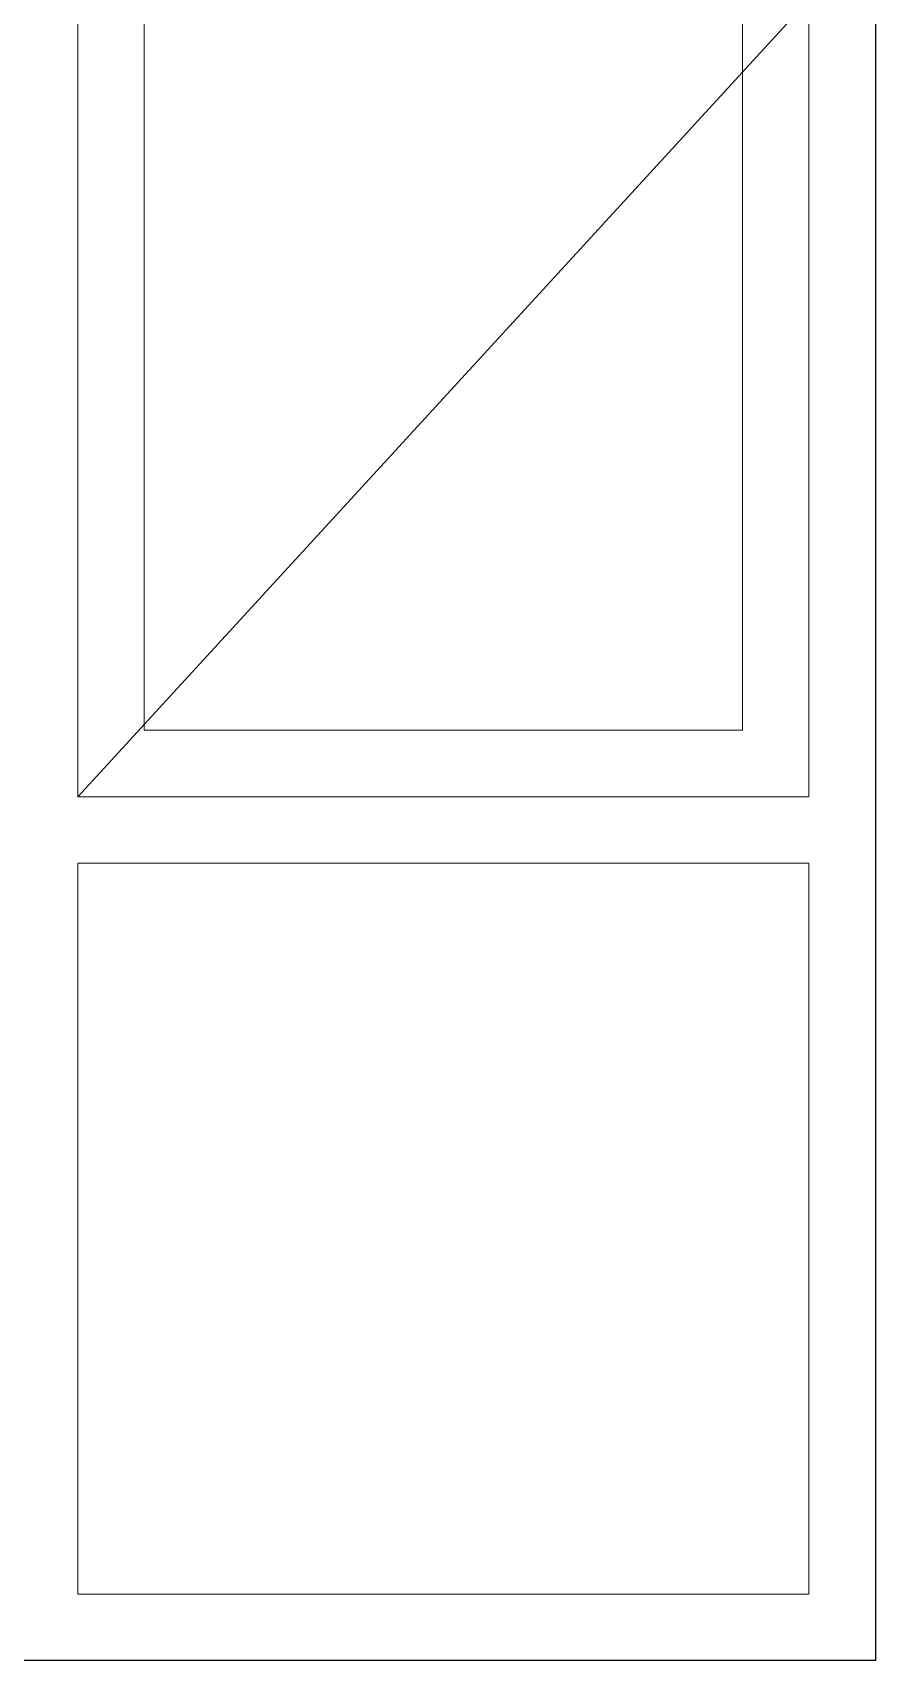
# Model space of a CAD drawing. Header units: millimetres. Extents: x 164760 to 3716174, y -1766400 to 11969.
# Drawn here: x 3662878 to 3663638, y -1609421 to -1607951 of the extents above; entities that cross this region are included whole.
import ezdxf

# ---------------------------------------------------------------- set-up
doc = ezdxf.new("R2010")
doc.units = ezdxf.units.MM
doc.header["$LTSCALE"] = 1000
doc.layers.get('0').update_dxf_attribs({"color": 253, "linetype": 'CONTINUOUS'})
doc.layers.add('WINDOW', color=253, linetype='CONTINUOUS', lineweight=0)

msp = doc.modelspace()

# ---------------------------------------------------------------- linework, layer by layer
msp.add_lwpolyline([(3660438.3, -1606421.4), (3663638.3, -1606421.4), (3663638.3, -1609421.4), (3660438.3, -1609421.4)], close=True)
at = {"layer": 'WINDOW'}
for p, q in [((3662918.3, -1607201.4), (3662918.3, -1608641.4)), ((3663578.3, -1608641.4), (3662918.3, -1608641.4)), ((3663578.3, -1608701.4), (3662918.3, -1608701.4)), ((3662918.3, -1608701.4), (3662918.3, -1609361.4))]:
    msp.add_line(p, q, dxfattribs=at)
for points in [[(3662918.3, -1607201.4), (3663578.3, -1607921.4), (3662918.3, -1608641.4)], [(3663578.3, -1607201.4), (3663578.3, -1608641.4)], [(3663578.3, -1608701.4), (3663578.3, -1609361.4), (3662918.3, -1609361.4)]]:
    msp.add_lwpolyline(points, dxfattribs=at)
msp.add_lwpolyline([(3663518.3, -1607261.4), (3662978.3, -1607261.4), (3662978.3, -1608581.4), (3663518.3, -1608581.4)], close=True, dxfattribs=at)

doc.saveas('drawing.dxf')
